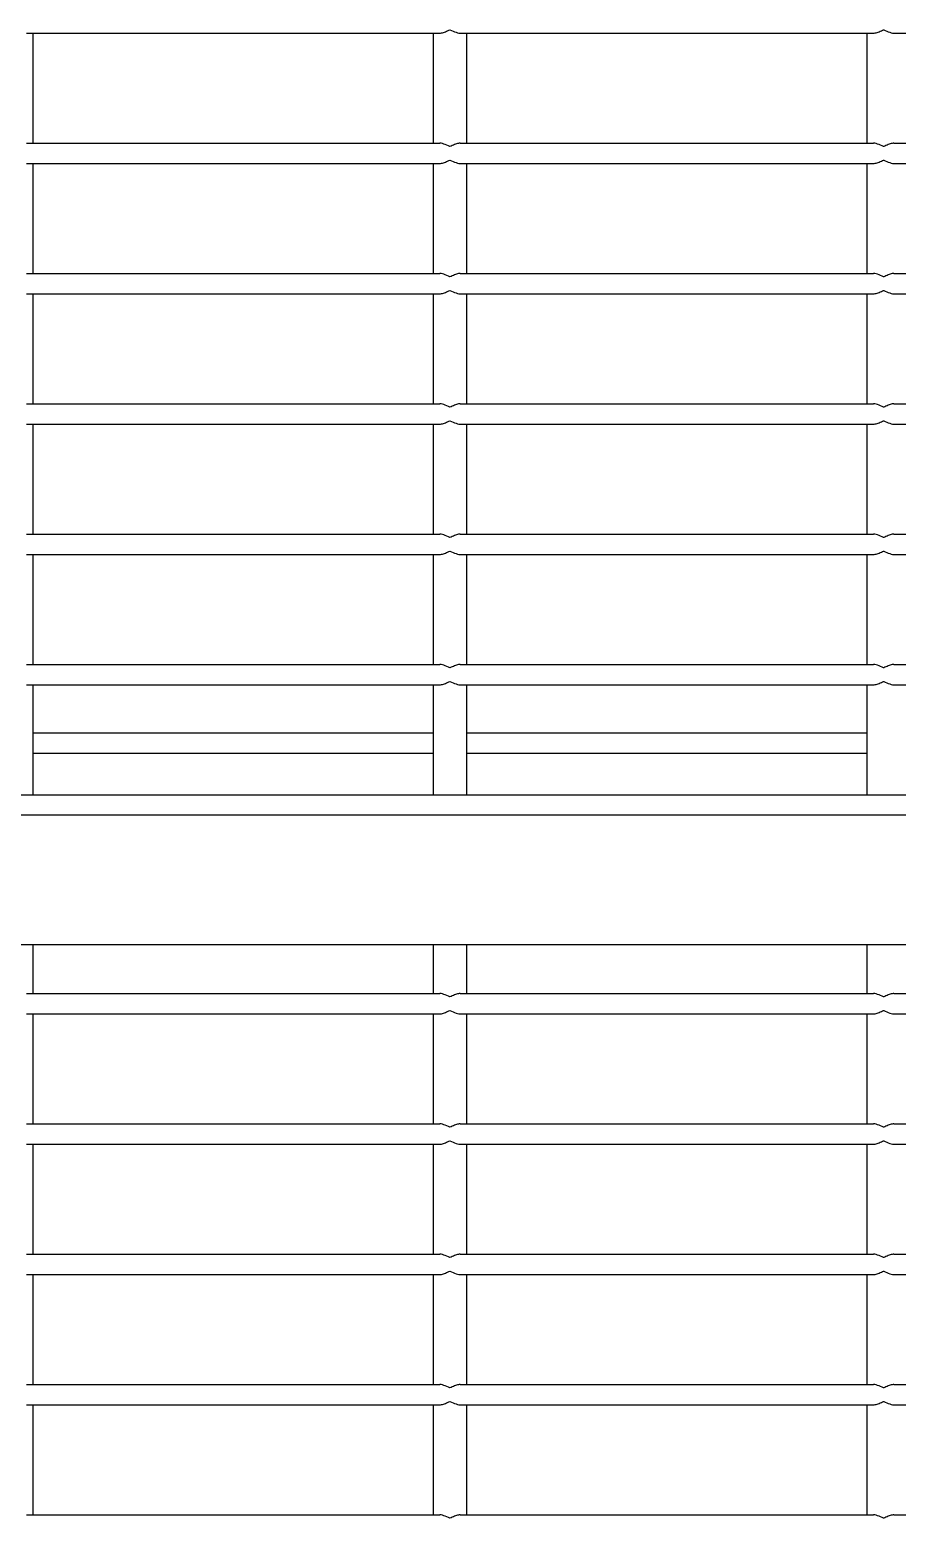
# Model space of a CAD drawing. Header units: millimetres. Extents: x 1293 to 41893, y 1011 to 26911.
# Drawn here: x 13211.4 to 13346.9, y 12316.7 to 12549.2 of the extents above; entities that cross this region are included whole.
import ezdxf

# ---------------------------------------------------------------- set-up
doc = ezdxf.new("R2010")
doc.units = ezdxf.units.MM
doc.header["$LTSCALE"] = 50

msp = doc.modelspace()

# ---------------------------------------------------------------- linework, layer by layer
at = {"color": 7, "linetype": 'Continuous', "lineweight": 25}
for p, q in [((13210.8676497, 12548.7093186), (13275.425983, 12548.7093186)), ((13211.925983, 12531.5243186), (13211.925983, 12548.7093186)), ((13274.3676497, 12548.7093186), (13274.3676497, 12531.5243186)), ((13278.600983, 12548.7093186), (13343.1593163, 12548.7093186)), ((13279.6593163, 12531.5243186), (13279.6593163, 12548.7093186)), ((13342.100983, 12548.7093186), (13342.100983, 12531.5243186)), ((13346.3343163, 12548.7093186), (13410.8926497, 12548.7093186)), ((13210.8676497, 12531.5243186), (13275.425983, 12531.5243186)), ((13278.600983, 12531.5243186), (13343.1593163, 12531.5243186)), ((13346.3343163, 12531.5243186), (13410.8926497, 12531.5243186)), ((13210.8676497, 12528.3493186), (13275.425983, 12528.3493186)), ((13211.925983, 12511.1643186), (13211.925983, 12528.3493186)), ((13274.3676497, 12528.3493186), (13274.3676497, 12511.1643186)), ((13278.600983, 12528.3493186), (13343.1593163, 12528.3493186)), ((13279.6593163, 12511.1643186), (13279.6593163, 12528.3493186)), ((13342.100983, 12528.3493186), (13342.100983, 12511.1643186)), ((13346.3343163, 12528.3493186), (13410.8926497, 12528.3493186)), ((13210.8676497, 12511.1643186), (13275.425983, 12511.1643186)), ((13278.600983, 12511.1643186), (13343.1593163, 12511.1643186)), ((13346.3343163, 12511.1643186), (13410.8926497, 12511.1643186)), ((13210.8676497, 12507.9893186), (13275.425983, 12507.9893186)), ((13211.925983, 12490.8043186), (13211.925983, 12507.9893186)), ((13274.3676497, 12507.9893186), (13274.3676497, 12490.8043186)), ((13278.600983, 12507.9893186), (13343.1593163, 12507.9893186)), ((13279.6593163, 12490.8043186), (13279.6593163, 12507.9893186)), ((13342.100983, 12507.9893186), (13342.100983, 12490.8043186)), ((13346.3343163, 12507.9893186), (13410.8926497, 12507.9893186)), ((13210.8676497, 12490.8043186), (13275.425983, 12490.8043186)), ((13278.600983, 12490.8043186), (13343.1593163, 12490.8043186)), ((13346.3343163, 12490.8043186), (13410.8926497, 12490.8043186)), ((13210.8676497, 12487.6293186), (13275.425983, 12487.6293186)), ((13211.925983, 12470.4443186), (13211.925983, 12487.6293186)), ((13274.3676497, 12487.6293186), (13274.3676497, 12470.4443186)), ((13278.600983, 12487.6293186), (13343.1593163, 12487.6293186)), ((13279.6593163, 12470.4443186), (13279.6593163, 12487.6293186)), ((13342.100983, 12487.6293186), (13342.100983, 12470.4443186)), ((13346.3343163, 12487.6293186), (13410.8926497, 12487.6293186)), ((13210.8676497, 12470.4443186), (13275.425983, 12470.4443186)), ((13278.600983, 12470.4443186), (13343.1593163, 12470.4443186)), ((13346.3343163, 12470.4443186), (13410.8926497, 12470.4443186)), ((13210.8676497, 12467.2693186), (13275.425983, 12467.2693186)), ((13211.925983, 12450.0843186), (13211.925983, 12467.2693186)), ((13274.3676497, 12467.2693186), (13274.3676497, 12450.0843186)), ((13278.600983, 12467.2693186), (13343.1593163, 12467.2693186)), ((13279.6593163, 12450.0843186), (13279.6593163, 12467.2693186)), ((13342.100983, 12467.2693186), (13342.100983, 12450.0843186)), ((13346.3343163, 12467.2693186), (13410.8926497, 12467.2693186)), ((13210.8676497, 12450.0843186), (13275.425983, 12450.0843186)), ((13278.600983, 12450.0843186), (13343.1593163, 12450.0843186)), ((13346.3343163, 12450.0843186), (13410.8926497, 12450.0843186)), ((13210.8676497, 12446.9093186), (13275.425983, 12446.9093186)), ((13211.925983, 12429.7243186), (13211.925983, 12446.9093186)), ((13274.3676497, 12446.9093186), (13274.3676497, 12429.7243186)), ((13278.600983, 12446.9093186), (13343.1593163, 12446.9093186)), ((13279.6593163, 12429.7243186), (13279.6593163, 12446.9093186)), ((13342.100983, 12446.9093186), (13342.100983, 12429.7243186)), ((13346.3343163, 12446.9093186), (13410.8926497, 12446.9093186)), ((13211.925983, 12439.39543), (13274.3676497, 12439.39543)), ((13279.6593163, 12439.39543), (13342.100983, 12439.39543)), ((13211.925983, 12436.22043), (13274.3676497, 12436.22043)), ((13279.6593163, 12436.22043), (13342.100983, 12436.22043)), ((13126.7301497, 12429.7243186), (13630.4968163, 12429.7243186)), ((13630.4968163, 12426.5493186), (13126.7301497, 12426.5493186)), ((13124.6101497, 12406.337652), (13632.6168163, 12406.337652)), ((13211.925983, 12398.67543), (13211.925983, 12406.337652)), ((13274.3676497, 12406.337652), (13274.3676497, 12398.67543)), ((13279.6593163, 12398.67543), (13279.6593163, 12406.337652)), ((13342.100983, 12406.337652), (13342.100983, 12398.67543)), ((13210.8676497, 12398.67543), (13275.425983, 12398.67543)), ((13278.600983, 12398.67543), (13343.1593163, 12398.67543)), ((13346.3343163, 12398.67543), (13410.8926497, 12398.67543)), ((13210.8676497, 12395.50043), (13275.425983, 12395.50043)), ((13211.925983, 12378.31543), (13211.925983, 12395.50043)), ((13274.3676497, 12395.50043), (13274.3676497, 12378.31543)), ((13278.600983, 12395.50043), (13343.1593163, 12395.50043)), ((13279.6593163, 12378.31543), (13279.6593163, 12395.50043)), ((13342.100983, 12395.50043), (13342.100983, 12378.31543)), ((13346.3343163, 12395.50043), (13410.8926497, 12395.50043)), ((13210.8676497, 12378.31543), (13275.425983, 12378.31543)), ((13278.600983, 12378.31543), (13343.1593163, 12378.31543)), ((13346.3343163, 12378.31543), (13410.8926497, 12378.31543)), ((13210.8676497, 12375.14043), (13275.425983, 12375.14043)), ((13211.925983, 12357.95543), (13211.925983, 12375.14043)), ((13274.3676497, 12375.14043), (13274.3676497, 12357.95543)), ((13278.600983, 12375.14043), (13343.1593163, 12375.14043)), ((13279.6593163, 12357.95543), (13279.6593163, 12375.14043)), ((13342.100983, 12375.14043), (13342.100983, 12357.95543)), ((13346.3343163, 12375.14043), (13410.8926497, 12375.14043)), ((13210.8676497, 12357.95543), (13275.425983, 12357.95543)), ((13278.600983, 12357.95543), (13343.1593163, 12357.95543)), ((13346.3343163, 12357.95543), (13410.8926497, 12357.95543)), ((13210.8676497, 12354.78043), (13275.425983, 12354.78043)), ((13211.925983, 12337.59543), (13211.925983, 12354.78043)), ((13274.3676497, 12354.78043), (13274.3676497, 12337.59543)), ((13278.600983, 12354.78043), (13343.1593163, 12354.78043)), ((13279.6593163, 12337.59543), (13279.6593163, 12354.78043)), ((13342.100983, 12354.78043), (13342.100983, 12337.59543)), ((13346.3343163, 12354.78043), (13410.8926497, 12354.78043)), ((13210.8676497, 12337.59543), (13275.425983, 12337.59543)), ((13278.600983, 12337.59543), (13343.1593163, 12337.59543)), ((13346.3343163, 12337.59543), (13410.8926497, 12337.59543)), ((13210.8676497, 12334.42043), (13275.425983, 12334.42043)), ((13211.925983, 12317.23543), (13211.925983, 12334.42043)), ((13274.3676497, 12334.42043), (13274.3676497, 12317.23543)), ((13278.600983, 12334.42043), (13343.1593163, 12334.42043)), ((13279.6593163, 12317.23543), (13279.6593163, 12334.42043)), ((13342.100983, 12334.42043), (13342.100983, 12317.23543)), ((13346.3343163, 12334.42043), (13410.8926497, 12334.42043)), ((13210.8676497, 12317.23543), (13275.425983, 12317.23543)), ((13278.600983, 12317.23543), (13343.1593163, 12317.23543)), ((13346.3343163, 12317.23543), (13410.8926497, 12317.23543))]:
    msp.add_line(p, q, dxfattribs=at)
for points, knots in [([(13275.425983, 12548.7093186), (13275.5105182, 12548.71588), (13275.787753, 12548.7373984), (13276.3228124, 12548.9322058), (13276.7741461, 12549.131446), (13277.010927, 12549.2373422), (13277.013483, 12549.2384853)], [0, 0, 0, 0, 0.1723614537, 0.5652622384, 0.9953071929, 1, 1, 1, 1]), ([(13277.013483, 12549.2384853), (13277.0160389, 12549.2373423), (13277.3359773, 12549.0942614), (13277.8114929, 12548.8819907), (13278.3341348, 12548.7256462), (13278.5348902, 12548.7133626), (13278.600983, 12548.7093186)], [0, 0, 0, 0, 0.0046971273, 0.5879730074, 0.8643521995, 1, 1, 1, 1]), ([(13343.1593163, 12548.7093186), (13343.2438516, 12548.71588), (13343.5210863, 12548.7373984), (13344.0561457, 12548.9322058), (13344.5074794, 12549.131446), (13344.7442604, 12549.2373422), (13344.7468163, 12549.2384853)], [0, 0, 0, 0, 0.1723614537, 0.5652622384, 0.9953071929, 1, 1, 1, 1]), ([(13344.7468163, 12549.2384853), (13344.7493722, 12549.2373423), (13345.0693106, 12549.0942614), (13345.5448262, 12548.8819907), (13346.0674681, 12548.7256462), (13346.2682235, 12548.7133626), (13346.3343163, 12548.7093186)], [0, 0, 0, 0, 0.0046971273, 0.5879730074, 0.8643521995, 1, 1, 1, 1]), ([(13277.013483, 12530.995152), (13277.0109271, 12530.996295), (13276.6909887, 12531.1393759), (13276.2154731, 12531.3516465), (13275.6928312, 12531.5079911), (13275.4920758, 12531.5202746), (13275.425983, 12531.5243186)], [0, 0, 0, 0, 0.0046971273, 0.5879730073, 0.8643521995, 1, 1, 1, 1]), ([(13278.600983, 12531.5243186), (13278.5164478, 12531.5177572), (13278.239213, 12531.4962389), (13277.7041536, 12531.3014315), (13277.2528199, 12531.1021912), (13277.0160389, 12530.9962951), (13277.013483, 12530.995152)], [0, 0, 0, 0, 0.1723614537, 0.5652622384, 0.9953071929, 1, 1, 1, 1]), ([(13344.7468163, 12530.995152), (13344.7442604, 12530.996295), (13344.4243221, 12531.1393759), (13343.9488064, 12531.3516465), (13343.4261645, 12531.5079911), (13343.2254092, 12531.5202746), (13343.1593163, 12531.5243186)], [0, 0, 0, 0, 0.0046971273, 0.5879730074, 0.8643521995, 1, 1, 1, 1]), ([(13346.3343163, 12531.5243186), (13346.2497811, 12531.5177572), (13345.9725464, 12531.4962389), (13345.4374869, 12531.3014315), (13344.9861532, 12531.1021912), (13344.7493723, 12530.9962951), (13344.7468163, 12530.995152)], [0, 0, 0, 0, 0.1723614537, 0.5652622384, 0.9953071929, 1, 1, 1, 1]), ([(13275.425983, 12528.3493186), (13275.5105182, 12528.35588), (13275.787753, 12528.3773984), (13276.3228124, 12528.5722058), (13276.7741461, 12528.771446), (13277.010927, 12528.8773422), (13277.013483, 12528.8784853)], [0, 0, 0, 0, 0.1723614537, 0.5652622384, 0.9953071929, 1, 1, 1, 1]), ([(13277.013483, 12528.8784853), (13277.0160389, 12528.8773423), (13277.3359773, 12528.7342614), (13277.8114929, 12528.5219907), (13278.3341348, 12528.3656462), (13278.5348902, 12528.3533626), (13278.600983, 12528.3493186)], [0, 0, 0, 0, 0.0046971273, 0.5879730074, 0.8643521995, 1, 1, 1, 1]), ([(13343.1593163, 12528.3493186), (13343.2438516, 12528.35588), (13343.5210863, 12528.3773984), (13344.0561457, 12528.5722058), (13344.5074794, 12528.771446), (13344.7442604, 12528.8773422), (13344.7468163, 12528.8784853)], [0, 0, 0, 0, 0.1723614537, 0.5652622384, 0.9953071929, 1, 1, 1, 1]), ([(13344.7468163, 12528.8784853), (13344.7493722, 12528.8773423), (13345.0693106, 12528.7342614), (13345.5448262, 12528.5219907), (13346.0674681, 12528.3656462), (13346.2682235, 12528.3533626), (13346.3343163, 12528.3493186)], [0, 0, 0, 0, 0.0046971273, 0.5879730074, 0.8643521995, 1, 1, 1, 1]), ([(13277.013483, 12510.635152), (13277.0109271, 12510.636295), (13276.6909887, 12510.7793759), (13276.2154731, 12510.9916465), (13275.6928312, 12511.1479911), (13275.4920758, 12511.1602746), (13275.425983, 12511.1643186)], [0, 0, 0, 0, 0.0046971273, 0.5879730073, 0.8643521995, 1, 1, 1, 1]), ([(13278.600983, 12511.1643186), (13278.5164478, 12511.1577572), (13278.239213, 12511.1362389), (13277.7041536, 12510.9414315), (13277.2528199, 12510.7421912), (13277.0160389, 12510.6362951), (13277.013483, 12510.635152)], [0, 0, 0, 0, 0.17236145369, 0.56526223838, 0.99530719289, 1, 1, 1, 1]), ([(13344.7468163, 12510.635152), (13344.7442604, 12510.636295), (13344.4243221, 12510.7793759), (13343.9488064, 12510.9916465), (13343.4261645, 12511.1479911), (13343.2254092, 12511.1602746), (13343.1593163, 12511.1643186)], [0, 0, 0, 0, 0.0046971273, 0.5879730074, 0.8643521995, 1, 1, 1, 1]), ([(13346.3343163, 12511.1643186), (13346.2497811, 12511.1577572), (13345.9725464, 12511.1362389), (13345.4374869, 12510.9414315), (13344.9861532, 12510.7421912), (13344.7493723, 12510.6362951), (13344.7468163, 12510.635152)], [0, 0, 0, 0, 0.1723614537, 0.5652622384, 0.9953071929, 1, 1, 1, 1]), ([(13275.425983, 12507.9893186), (13275.5105182, 12507.99588), (13275.787753, 12508.0173984), (13276.3228124, 12508.2122058), (13276.7741461, 12508.411446), (13277.010927, 12508.5173422), (13277.013483, 12508.5184853)], [0, 0, 0, 0, 0.1723614537, 0.5652622384, 0.9953071929, 1, 1, 1, 1]), ([(13277.013483, 12508.5184853), (13277.0160389, 12508.5173423), (13277.3359773, 12508.3742614), (13277.8114929, 12508.1619907), (13278.3341348, 12508.0056462), (13278.5348902, 12507.9933626), (13278.600983, 12507.9893186)], [0, 0, 0, 0, 0.0046971273, 0.5879730074, 0.8643521995, 1, 1, 1, 1]), ([(13343.1593163, 12507.9893186), (13343.2438516, 12507.99588), (13343.5210863, 12508.0173984), (13344.0561457, 12508.2122058), (13344.5074794, 12508.411446), (13344.7442604, 12508.5173422), (13344.7468163, 12508.5184853)], [0, 0, 0, 0, 0.1723614537, 0.5652622384, 0.9953071929, 1, 1, 1, 1]), ([(13344.7468163, 12508.5184853), (13344.7493722, 12508.5173423), (13345.0693106, 12508.3742614), (13345.5448262, 12508.1619907), (13346.0674681, 12508.0056462), (13346.2682235, 12507.9933626), (13346.3343163, 12507.9893186)], [0, 0, 0, 0, 0.0046971273, 0.5879730074, 0.8643521995, 1, 1, 1, 1]), ([(13277.013483, 12490.275152), (13277.0109271, 12490.276295), (13276.6909887, 12490.4193759), (13276.2154731, 12490.6316465), (13275.6928312, 12490.7879911), (13275.4920758, 12490.8002746), (13275.425983, 12490.8043186)], [0, 0, 0, 0, 0.0046971273, 0.5879730073, 0.8643521995, 1, 1, 1, 1]), ([(13278.600983, 12490.8043186), (13278.5164478, 12490.7977572), (13278.239213, 12490.7762389), (13277.7041536, 12490.5814315), (13277.2528199, 12490.3821912), (13277.0160389, 12490.2762951), (13277.013483, 12490.275152)], [0, 0, 0, 0, 0.1723614537, 0.5652622384, 0.9953071929, 1, 1, 1, 1]), ([(13344.7468163, 12490.275152), (13344.7442604, 12490.276295), (13344.4243221, 12490.4193759), (13343.9488064, 12490.6316465), (13343.4261645, 12490.7879911), (13343.2254092, 12490.8002746), (13343.1593163, 12490.8043186)], [0, 0, 0, 0, 0.0046971273, 0.5879730074, 0.8643521995, 1, 1, 1, 1]), ([(13346.3343163, 12490.8043186), (13346.2497811, 12490.7977572), (13345.9725464, 12490.7762389), (13345.4374869, 12490.5814315), (13344.9861532, 12490.3821912), (13344.7493723, 12490.2762951), (13344.7468163, 12490.275152)], [0, 0, 0, 0, 0.1723614537, 0.5652622384, 0.9953071929, 1, 1, 1, 1]), ([(13275.425983, 12487.6293186), (13275.5105182, 12487.63588), (13275.787753, 12487.6573984), (13276.3228124, 12487.8522058), (13276.7741461, 12488.051446), (13277.010927, 12488.1573422), (13277.013483, 12488.1584853)], [0, 0, 0, 0, 0.1723614537, 0.5652622384, 0.9953071929, 1, 1, 1, 1]), ([(13277.013483, 12488.1584853), (13277.0160389, 12488.1573423), (13277.3359773, 12488.0142614), (13277.8114929, 12487.8019907), (13278.3341348, 12487.6456462), (13278.5348902, 12487.6333626), (13278.600983, 12487.6293186)], [0, 0, 0, 0, 0.0046971273, 0.5879730074, 0.8643521995, 1, 1, 1, 1]), ([(13343.1593163, 12487.6293186), (13343.2438516, 12487.63588), (13343.5210863, 12487.6573984), (13344.0561457, 12487.8522058), (13344.5074794, 12488.051446), (13344.7442604, 12488.1573422), (13344.7468163, 12488.1584853)], [0, 0, 0, 0, 0.17236145372, 0.56526223842, 0.99530719289, 1, 1, 1, 1]), ([(13344.7468163, 12488.1584853), (13344.7493722, 12488.1573423), (13345.0693106, 12488.0142614), (13345.5448262, 12487.8019907), (13346.0674681, 12487.6456462), (13346.2682235, 12487.6333626), (13346.3343163, 12487.6293186)], [0, 0, 0, 0, 0.0046971273, 0.5879730074, 0.8643521995, 1, 1, 1, 1]), ([(13277.013483, 12469.915152), (13277.0109271, 12469.916295), (13276.6909887, 12470.0593759), (13276.2154731, 12470.2716465), (13275.6928312, 12470.4279911), (13275.4920758, 12470.4402746), (13275.425983, 12470.4443186)], [0, 0, 0, 0, 0.0046971273, 0.5879730073, 0.8643521995, 1, 1, 1, 1]), ([(13278.600983, 12470.4443186), (13278.5164478, 12470.4377572), (13278.239213, 12470.4162389), (13277.7041536, 12470.2214315), (13277.2528199, 12470.0221912), (13277.0160389, 12469.9162951), (13277.013483, 12469.915152)], [0, 0, 0, 0, 0.1723614537, 0.5652622384, 0.9953071929, 1, 1, 1, 1]), ([(13344.7468163, 12469.915152), (13344.7442604, 12469.916295), (13344.4243221, 12470.0593759), (13343.9488064, 12470.2716465), (13343.4261645, 12470.4279911), (13343.2254092, 12470.4402746), (13343.1593163, 12470.4443186)], [0, 0, 0, 0, 0.0046971273, 0.5879730074, 0.8643521995, 1, 1, 1, 1]), ([(13346.3343163, 12470.4443186), (13346.2497811, 12470.4377572), (13345.9725464, 12470.4162389), (13345.4374869, 12470.2214315), (13344.9861532, 12470.0221912), (13344.7493723, 12469.9162951), (13344.7468163, 12469.915152)], [0, 0, 0, 0, 0.1723614537, 0.5652622384, 0.9953071929, 1, 1, 1, 1]), ([(13275.425983, 12467.2693186), (13275.5105182, 12467.27588), (13275.787753, 12467.2973984), (13276.3228124, 12467.4922058), (13276.7741461, 12467.691446), (13277.010927, 12467.7973422), (13277.013483, 12467.7984853)], [0, 0, 0, 0, 0.1723614537, 0.5652622384, 0.9953071929, 1, 1, 1, 1]), ([(13277.013483, 12467.7984853), (13277.0160389, 12467.7973423), (13277.3359773, 12467.6542614), (13277.8114929, 12467.4419907), (13278.3341348, 12467.2856462), (13278.5348902, 12467.2733626), (13278.600983, 12467.2693186)], [0, 0, 0, 0, 0.0046971273, 0.5879730074, 0.8643521995, 1, 1, 1, 1]), ([(13343.1593163, 12467.2693186), (13343.2438516, 12467.27588), (13343.5210863, 12467.2973984), (13344.0561457, 12467.4922058), (13344.5074794, 12467.691446), (13344.7442604, 12467.7973422), (13344.7468163, 12467.7984853)], [0, 0, 0, 0, 0.17236145372, 0.56526223842, 0.99530719289, 1, 1, 1, 1]), ([(13344.7468163, 12467.7984853), (13344.7493722, 12467.7973423), (13345.0693106, 12467.6542614), (13345.5448262, 12467.4419907), (13346.0674681, 12467.2856462), (13346.2682235, 12467.2733626), (13346.3343163, 12467.2693186)], [0, 0, 0, 0, 0.0046971273, 0.5879730074, 0.8643521995, 1, 1, 1, 1]), ([(13277.013483, 12449.555152), (13277.0109271, 12449.556295), (13276.6909887, 12449.6993759), (13276.2154731, 12449.9116465), (13275.6928312, 12450.0679911), (13275.4920758, 12450.0802746), (13275.425983, 12450.0843186)], [0, 0, 0, 0, 0.0046971273, 0.5879730073, 0.8643521995, 1, 1, 1, 1]), ([(13278.600983, 12450.0843186), (13278.5164478, 12450.0777572), (13278.239213, 12450.0562389), (13277.7041536, 12449.8614315), (13277.2528199, 12449.6621912), (13277.0160389, 12449.5562951), (13277.013483, 12449.555152)], [0, 0, 0, 0, 0.1723614537, 0.5652622384, 0.9953071929, 1, 1, 1, 1]), ([(13344.7468163, 12449.555152), (13344.7442604, 12449.556295), (13344.4243221, 12449.6993759), (13343.9488064, 12449.9116465), (13343.4261645, 12450.0679911), (13343.2254092, 12450.0802746), (13343.1593163, 12450.0843186)], [0, 0, 0, 0, 0.0046971273, 0.5879730074, 0.8643521995, 1, 1, 1, 1]), ([(13346.3343163, 12450.0843186), (13346.2497811, 12450.0777572), (13345.9725464, 12450.0562389), (13345.4374869, 12449.8614315), (13344.9861532, 12449.6621912), (13344.7493723, 12449.5562951), (13344.7468163, 12449.555152)], [0, 0, 0, 0, 0.1723614537, 0.5652622384, 0.9953071929, 1, 1, 1, 1]), ([(13275.425983, 12446.9093186), (13275.5105182, 12446.91588), (13275.787753, 12446.9373984), (13276.3228124, 12447.1322058), (13276.7741461, 12447.331446), (13277.010927, 12447.4373422), (13277.013483, 12447.4384853)], [0, 0, 0, 0, 0.1723614537, 0.5652622384, 0.9953071929, 1, 1, 1, 1]), ([(13277.013483, 12447.4384853), (13277.0160389, 12447.4373423), (13277.3359773, 12447.2942614), (13277.8114929, 12447.0819907), (13278.3341348, 12446.9256462), (13278.5348902, 12446.9133626), (13278.600983, 12446.9093186)], [0, 0, 0, 0, 0.0046971273, 0.5879730074, 0.8643521995, 1, 1, 1, 1]), ([(13343.1593163, 12446.9093186), (13343.2438516, 12446.91588), (13343.5210863, 12446.9373984), (13344.0561457, 12447.1322058), (13344.5074794, 12447.331446), (13344.7442604, 12447.4373422), (13344.7468163, 12447.4384853)], [0, 0, 0, 0, 0.17236145372, 0.56526223842, 0.99530719289, 1, 1, 1, 1]), ([(13344.7468163, 12447.4384853), (13344.7493722, 12447.4373423), (13345.0693106, 12447.2942614), (13345.5448262, 12447.0819907), (13346.0674681, 12446.9256462), (13346.2682235, 12446.9133626), (13346.3343163, 12446.9093186)], [0, 0, 0, 0, 0.0046971273, 0.5879730074, 0.8643521995, 1, 1, 1, 1]), ([(13277.013483, 12398.1462633), (13277.0109271, 12398.1474064), (13276.6909887, 12398.2904872), (13276.2154731, 12398.5027579), (13275.6928312, 12398.6591025), (13275.4920758, 12398.671386), (13275.425983, 12398.67543)], [0, 0, 0, 0, 0.0046971273, 0.5879730073, 0.8643521995, 1, 1, 1, 1]), ([(13278.600983, 12398.67543), (13278.5164478, 12398.6688686), (13278.239213, 12398.6473503), (13277.7041536, 12398.4525429), (13277.2528199, 12398.2533026), (13277.0160389, 12398.1474064), (13277.013483, 12398.1462633)], [0, 0, 0, 0, 0.1723614537, 0.5652622384, 0.9953071929, 1, 1, 1, 1]), ([(13344.7468163, 12398.1462633), (13344.7442604, 12398.1474064), (13344.4243221, 12398.2904872), (13343.9488064, 12398.5027579), (13343.4261645, 12398.6591025), (13343.2254092, 12398.671386), (13343.1593163, 12398.67543)], [0, 0, 0, 0, 0.0046971273, 0.5879730074, 0.8643521995, 1, 1, 1, 1]), ([(13346.3343163, 12398.67543), (13346.2497811, 12398.6688686), (13345.9725464, 12398.6473503), (13345.4374869, 12398.4525429), (13344.9861532, 12398.2533026), (13344.7493723, 12398.1474064), (13344.7468163, 12398.1462633)], [0, 0, 0, 0, 0.1723614537, 0.5652622384, 0.9953071929, 1, 1, 1, 1]), ([(13275.425983, 12395.50043), (13275.5105182, 12395.5069914), (13275.787753, 12395.5285097), (13276.3228124, 12395.7233171), (13276.7741461, 12395.9225574), (13277.010927, 12396.0284536), (13277.013483, 12396.0295967)], [0, 0, 0, 0, 0.1723614537, 0.5652622384, 0.9953071929, 1, 1, 1, 1]), ([(13277.013483, 12396.0295967), (13277.0160389, 12396.0284536), (13277.3359773, 12395.8853727), (13277.8114929, 12395.6731021), (13278.3341348, 12395.5167575), (13278.5348902, 12395.504474), (13278.600983, 12395.50043)], [0, 0, 0, 0, 0.0046971273, 0.5879730074, 0.8643521995, 1, 1, 1, 1]), ([(13343.1593163, 12395.50043), (13343.2438516, 12395.5069914), (13343.5210863, 12395.5285097), (13344.0561457, 12395.7233171), (13344.5074794, 12395.9225574), (13344.7442604, 12396.0284536), (13344.7468163, 12396.0295967)], [0, 0, 0, 0, 0.1723614537, 0.5652622384, 0.9953071929, 1, 1, 1, 1]), ([(13344.7468163, 12396.0295967), (13344.7493722, 12396.0284536), (13345.0693106, 12395.8853727), (13345.5448262, 12395.6731021), (13346.0674681, 12395.5167575), (13346.2682235, 12395.504474), (13346.3343163, 12395.50043)], [0, 0, 0, 0, 0.00469712726, 0.58797300742, 0.86435219951, 1, 1, 1, 1]), ([(13277.013483, 12377.7862633), (13277.0109271, 12377.7874064), (13276.6909887, 12377.9304872), (13276.2154731, 12378.1427579), (13275.6928312, 12378.2991025), (13275.4920758, 12378.311386), (13275.425983, 12378.31543)], [0, 0, 0, 0, 0.0046971273, 0.5879730073, 0.8643521995, 1, 1, 1, 1]), ([(13278.600983, 12378.31543), (13278.5164478, 12378.3088686), (13278.239213, 12378.2873503), (13277.7041536, 12378.0925429), (13277.2528199, 12377.8933026), (13277.0160389, 12377.7874064), (13277.013483, 12377.7862633)], [0, 0, 0, 0, 0.1723614537, 0.5652622384, 0.9953071929, 1, 1, 1, 1]), ([(13344.7468163, 12377.7862633), (13344.7442604, 12377.7874064), (13344.4243221, 12377.9304872), (13343.9488064, 12378.1427579), (13343.4261645, 12378.2991025), (13343.2254092, 12378.311386), (13343.1593163, 12378.31543)], [0, 0, 0, 0, 0.0046971273, 0.5879730074, 0.8643521995, 1, 1, 1, 1]), ([(13346.3343163, 12378.31543), (13346.2497811, 12378.3088686), (13345.9725464, 12378.2873503), (13345.4374869, 12378.0925429), (13344.9861532, 12377.8933026), (13344.7493723, 12377.7874064), (13344.7468163, 12377.7862633)], [0, 0, 0, 0, 0.1723614537, 0.5652622384, 0.9953071929, 1, 1, 1, 1]), ([(13275.425983, 12375.14043), (13275.5105182, 12375.1469914), (13275.787753, 12375.1685097), (13276.3228124, 12375.3633171), (13276.7741461, 12375.5625574), (13277.010927, 12375.6684536), (13277.013483, 12375.6695967)], [0, 0, 0, 0, 0.1723614537, 0.5652622384, 0.9953071929, 1, 1, 1, 1]), ([(13277.013483, 12375.6695967), (13277.0160389, 12375.6684536), (13277.3359773, 12375.5253727), (13277.8114929, 12375.3131021), (13278.3341348, 12375.1567575), (13278.5348902, 12375.144474), (13278.600983, 12375.14043)], [0, 0, 0, 0, 0.0046971273, 0.5879730074, 0.8643521995, 1, 1, 1, 1]), ([(13343.1593163, 12375.14043), (13343.2438516, 12375.1469914), (13343.5210863, 12375.1685097), (13344.0561457, 12375.3633171), (13344.5074794, 12375.5625574), (13344.7442604, 12375.6684536), (13344.7468163, 12375.6695967)], [0, 0, 0, 0, 0.1723614537, 0.5652622384, 0.9953071929, 1, 1, 1, 1]), ([(13344.7468163, 12375.6695967), (13344.7493722, 12375.6684536), (13345.0693106, 12375.5253727), (13345.5448262, 12375.3131021), (13346.0674681, 12375.1567575), (13346.2682235, 12375.144474), (13346.3343163, 12375.14043)], [0, 0, 0, 0, 0.0046971273, 0.5879730074, 0.8643521995, 1, 1, 1, 1]), ([(13277.013483, 12357.4262633), (13277.0109271, 12357.4274064), (13276.6909887, 12357.5704872), (13276.2154731, 12357.7827579), (13275.6928312, 12357.9391025), (13275.4920758, 12357.951386), (13275.425983, 12357.95543)], [0, 0, 0, 0, 0.0046971273, 0.5879730073, 0.8643521995, 1, 1, 1, 1]), ([(13278.600983, 12357.95543), (13278.5164478, 12357.9488686), (13278.239213, 12357.9273503), (13277.7041536, 12357.7325429), (13277.2528199, 12357.5333026), (13277.0160389, 12357.4274064), (13277.013483, 12357.4262633)], [0, 0, 0, 0, 0.1723614537, 0.5652622384, 0.9953071929, 1, 1, 1, 1]), ([(13344.7468163, 12357.4262633), (13344.7442604, 12357.4274064), (13344.4243221, 12357.5704872), (13343.9488064, 12357.7827579), (13343.4261645, 12357.9391025), (13343.2254092, 12357.951386), (13343.1593163, 12357.95543)], [0, 0, 0, 0, 0.0046971273, 0.5879730074, 0.8643521995, 1, 1, 1, 1]), ([(13346.3343163, 12357.95543), (13346.2497811, 12357.9488686), (13345.9725464, 12357.9273503), (13345.4374869, 12357.7325429), (13344.9861532, 12357.5333026), (13344.7493723, 12357.4274064), (13344.7468163, 12357.4262633)], [0, 0, 0, 0, 0.1723614537, 0.5652622384, 0.9953071929, 1, 1, 1, 1]), ([(13275.425983, 12354.78043), (13275.5105182, 12354.7869914), (13275.787753, 12354.8085097), (13276.3228124, 12355.0033171), (13276.7741461, 12355.2025574), (13277.010927, 12355.3084536), (13277.013483, 12355.3095967)], [0, 0, 0, 0, 0.1723614537, 0.5652622384, 0.9953071929, 1, 1, 1, 1]), ([(13277.013483, 12355.3095967), (13277.0160389, 12355.3084536), (13277.3359773, 12355.1653727), (13277.8114929, 12354.9531021), (13278.3341348, 12354.7967575), (13278.5348902, 12354.784474), (13278.600983, 12354.78043)], [0, 0, 0, 0, 0.0046971273, 0.5879730074, 0.8643521995, 1, 1, 1, 1]), ([(13343.1593163, 12354.78043), (13343.2438516, 12354.7869914), (13343.5210863, 12354.8085097), (13344.0561457, 12355.0033171), (13344.5074794, 12355.2025574), (13344.7442604, 12355.3084536), (13344.7468163, 12355.3095967)], [0, 0, 0, 0, 0.1723614537, 0.5652622384, 0.9953071929, 1, 1, 1, 1]), ([(13344.7468163, 12355.3095967), (13344.7493722, 12355.3084536), (13345.0693106, 12355.1653727), (13345.5448262, 12354.9531021), (13346.0674681, 12354.7967575), (13346.2682235, 12354.784474), (13346.3343163, 12354.78043)], [0, 0, 0, 0, 0.00469712726, 0.58797300742, 0.86435219951, 1, 1, 1, 1]), ([(13277.013483, 12337.0662633), (13277.0109271, 12337.0674064), (13276.6909887, 12337.2104872), (13276.2154731, 12337.4227579), (13275.6928312, 12337.5791025), (13275.4920758, 12337.591386), (13275.425983, 12337.59543)], [0, 0, 0, 0, 0.0046971273, 0.5879730073, 0.8643521995, 1, 1, 1, 1]), ([(13278.600983, 12337.59543), (13278.5164478, 12337.5888686), (13278.239213, 12337.5673503), (13277.7041536, 12337.3725429), (13277.2528199, 12337.1733026), (13277.0160389, 12337.0674064), (13277.013483, 12337.0662633)], [0, 0, 0, 0, 0.1723614537, 0.5652622384, 0.9953071929, 1, 1, 1, 1]), ([(13344.7468163, 12337.0662633), (13344.7442604, 12337.0674064), (13344.4243221, 12337.2104872), (13343.9488064, 12337.4227579), (13343.4261645, 12337.5791025), (13343.2254092, 12337.591386), (13343.1593163, 12337.59543)], [0, 0, 0, 0, 0.0046971273, 0.5879730074, 0.8643521995, 1, 1, 1, 1]), ([(13346.3343163, 12337.59543), (13346.2497811, 12337.5888686), (13345.9725464, 12337.5673503), (13345.4374869, 12337.3725429), (13344.9861532, 12337.1733026), (13344.7493723, 12337.0674064), (13344.7468163, 12337.0662633)], [0, 0, 0, 0, 0.1723614537, 0.5652622384, 0.9953071929, 1, 1, 1, 1]), ([(13275.425983, 12334.42043), (13275.5105182, 12334.4269914), (13275.787753, 12334.4485097), (13276.3228124, 12334.6433171), (13276.7741461, 12334.8425574), (13277.010927, 12334.9484536), (13277.013483, 12334.9495967)], [0, 0, 0, 0, 0.1723614537, 0.5652622384, 0.9953071929, 1, 1, 1, 1]), ([(13277.013483, 12334.9495967), (13277.0160389, 12334.9484536), (13277.3359773, 12334.8053727), (13277.8114929, 12334.5931021), (13278.3341348, 12334.4367575), (13278.5348902, 12334.424474), (13278.600983, 12334.42043)], [0, 0, 0, 0, 0.0046971273, 0.5879730074, 0.8643521995, 1, 1, 1, 1]), ([(13343.1593163, 12334.42043), (13343.2438516, 12334.4269914), (13343.5210863, 12334.4485097), (13344.0561457, 12334.6433171), (13344.5074794, 12334.8425574), (13344.7442604, 12334.9484536), (13344.7468163, 12334.9495967)], [0, 0, 0, 0, 0.1723614537, 0.5652622384, 0.9953071929, 1, 1, 1, 1]), ([(13344.7468163, 12334.9495967), (13344.7493722, 12334.9484536), (13345.0693106, 12334.8053727), (13345.5448262, 12334.5931021), (13346.0674681, 12334.4367575), (13346.2682235, 12334.424474), (13346.3343163, 12334.42043)], [0, 0, 0, 0, 0.00469712726, 0.58797300742, 0.86435219951, 1, 1, 1, 1]), ([(13277.013483, 12316.7062633), (13277.0109271, 12316.7074064), (13276.6909887, 12316.8504872), (13276.2154731, 12317.0627579), (13275.6928312, 12317.2191025), (13275.4920758, 12317.231386), (13275.425983, 12317.23543)], [0, 0, 0, 0, 0.0046971273, 0.5879730073, 0.8643521995, 1, 1, 1, 1]), ([(13278.600983, 12317.23543), (13278.5164478, 12317.2288686), (13278.239213, 12317.2073503), (13277.7041536, 12317.0125429), (13277.2528199, 12316.8133026), (13277.0160389, 12316.7074064), (13277.013483, 12316.7062633)], [0, 0, 0, 0, 0.1723614537, 0.5652622384, 0.9953071929, 1, 1, 1, 1]), ([(13344.7468163, 12316.7062633), (13344.7442604, 12316.7074064), (13344.4243221, 12316.8504872), (13343.9488064, 12317.0627579), (13343.4261645, 12317.2191025), (13343.2254092, 12317.231386), (13343.1593163, 12317.23543)], [0, 0, 0, 0, 0.0046971273, 0.5879730074, 0.8643521995, 1, 1, 1, 1]), ([(13346.3343163, 12317.23543), (13346.2497811, 12317.2288686), (13345.9725464, 12317.2073503), (13345.4374869, 12317.0125429), (13344.9861532, 12316.8133026), (13344.7493723, 12316.7074064), (13344.7468163, 12316.7062633)], [0, 0, 0, 0, 0.1723614537, 0.5652622384, 0.9953071929, 1, 1, 1, 1])]:
    msp.add_open_spline(points, degree=3, knots=knots, dxfattribs=at)

doc.saveas('drawing.dxf')
